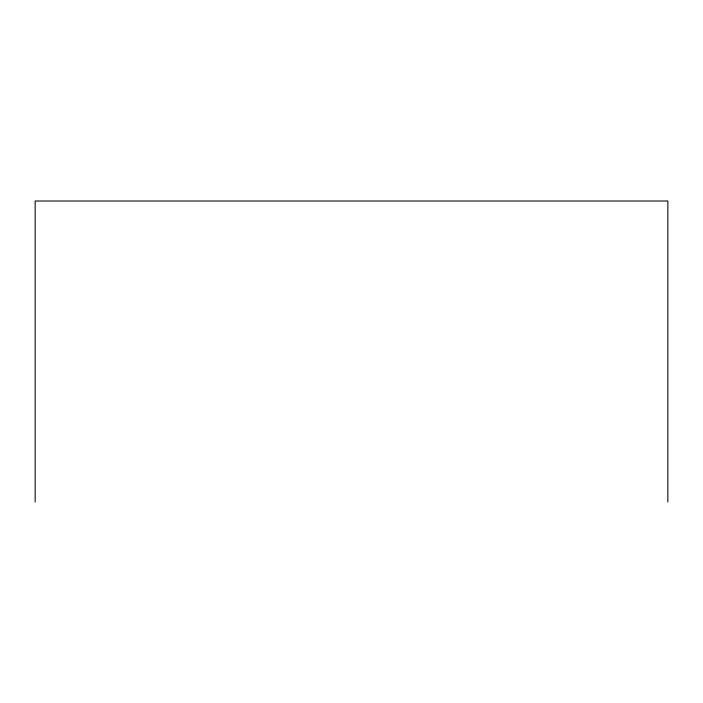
<?xml version="1.0" encoding="UTF-8"?>
<svg xmlns="http://www.w3.org/2000/svg" width="703" height="703" viewBox="0 0 703 703"><rect width="100%" height="100%" fill="white"/><g stroke="black" fill="none" stroke-linecap="round" stroke-linejoin="round"><path stroke-width="1.05" d="M667.85 501.995L667.85 201.005L35.15 201.005L35.15 501.995"/></g></svg>
